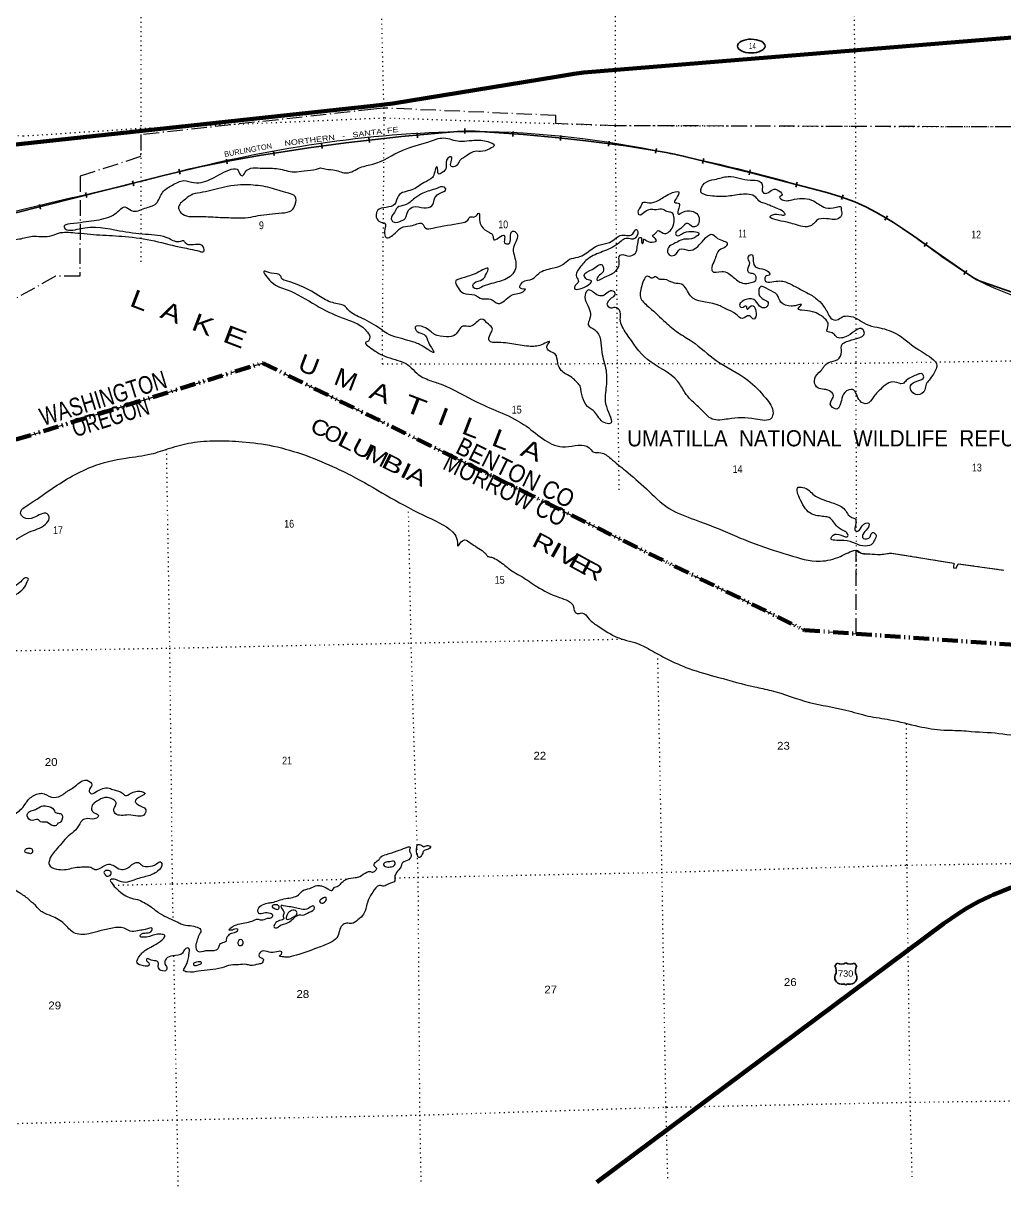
# Model space of a CAD drawing. Header units: feet. Extents: x 254670 to 524092, y -639101 to -543444.
# Drawn here: x 359119 to 381125, y -592022 to -565868 of the extents above; entities that cross this region are included whole.
import ezdxf
from ezdxf.enums import TextEntityAlignment as Align

# ---------------------------------------------------------------- set-up
doc = ezdxf.new("R2010")
doc.units = ezdxf.units.FT
doc.header["$LTSCALE"] = 70
for name, pattern in [('DASH_DOUBLE_DOT', [9.2, 5, -1.2, 0.3, -1.2, 0.3, -1.2]), ('DOT_DASHED', [7.7, 5, -1.2, 0.3, -1.2]), ('DOTTED', [1.5, 0.3, -1.2])]:
    doc.linetypes.add(name, pattern=pattern)
for name, color, linetype, lineweight in [('10', 7, 'DASH_DOUBLE_DOT', 70), ('16', 7, 'Continuous', 25), ('17', 7, 'Continuous', 25), ('20', 7, 'Continuous', 70), ('23', 7, 'Continuous', 70), ('34', 7, 'Continuous', 25), ('39', 7, 'Continuous', 13), ('44', 7, 'DOT_DASHED', 13), ('7', 7, 'DOTTED', 13)]:
    doc.layers.add(name, color=color, linetype=linetype, lineweight=lineweight)
doc.layers.add('12', color=7, linetype='Continuous')
doc.layers.add('41', color=7, linetype='Continuous')

msp = doc.modelspace()

# ---------------------------------------------------------------- linework, layer by layer
at = {"layer": '10'}
msp.add_lwpolyline([(350700.86, -581971.58), (351319.87, -580954.38), (357108.68, -575784.18), (364494.52, -573492.06), (376651.57, -579484.97), (377816.49, -579567.45), (382554.17, -579902.9)], dxfattribs=at)
at = {"layer": '16'}
for p, q in [((377337.69, -587016.88), (377389, -586958.12)), ((377580.76, -586952.15), (377580.48, -586952.35)), ((377772.85, -586958.03), (377824.24, -587016.88))]:
    msp.add_line(p, q, dxfattribs=at)
for centre, radius, start, end in [((377144.71, -587127.51), 222.05, 332.97043, 29.75871), ((377480.08, -586800.46), 182.07, 239.97227, 303.45418), ((377681.86, -586800.96), 181.52, 236.33975, 300.08743), ((377681.85, -586800.46), 182.07, 236.54582, 236.59441), ((378017.21, -587127.51), 222.05, 150.24129, 207.02957), ((377483.9, -587282.41), 151.42, 159.09177, 283.81923), ((377678.02, -587282.41), 151.42, 256.18077, 20.90823)]:
    msp.add_arc(centre, radius, start, end, dxfattribs=at)
for centre, major_axis, start_param, end_param in [((377539.24, -587481.23), (-19.56, 51.67), 4.95877769, 6.28318531), ((377622.69, -587481.23), (19.56, 51.67), 0, 1.32637542)]:
    msp.add_ellipse(centre, major_axis=major_axis, ratio=0.929097, start_param=start_param, end_param=end_param, dxfattribs=at)
at = {"layer": '17'}
msp.add_ellipse((375458.62, -566379.64), major_axis=(309.24, -1), ratio=0.500121, dxfattribs=at)
at = {"layer": '20'}
msp.add_lwpolyline([(371991.82, -591872.77), (379782.43, -586068.59), (380112.58, -585843.49), (380299.83, -585727.16), (380553.34, -585584.36), (380824.57, -585455.49), (380889.59, -585425.25), (382633.66, -584718.6)], dxfattribs=at)
at = {"layer": '23'}
msp.add_lwpolyline([(382326.4, -566105.18), (371698.93, -566971.43), (371481.25, -566998.65), (371126.67, -567059.56), (367411.87, -567670.71), (366980.86, -567721.63), (358528.02, -568633.25), (358460.39, -568640.73), (358359.86, -568659.84), (357935.38, -568756.88), (357529.11, -568867.78), (357416.27, -568905.52), (357350.19, -568932.75), (357183.41, -569010.14), (356982.84, -569111.68), (356786.22, -569217.32), (356514.93, -569372.92), (356489.45, -569387.78)], dxfattribs=at)
at = {"layer": '34'}
for p, q in [((369031.62, -568343.12), (369026.47, -568232.63)), ((370108.87, -568408.7), (370116.54, -568298.36)), ((365824.15, -568678.6), (365809.63, -568568.95)), ((366886.96, -568546.32), (366874.73, -568436.39)), ((367966, -568435.81), (367955.89, -568325.66)), ((371175.4, -568496.87), (371187.11, -568386.88)), ((372252.1, -568626.27), (372266.36, -568516.58)), ((364751.34, -568836.91), (364734.23, -568727.63)), ((373310.74, -568783.73), (373328.57, -568674.56)), ((363698.43, -569025.11), (363676.36, -568916.73)), ((374367.06, -569013.26), (374393.44, -568905.85)), ((362637.96, -569250.95), (362613.02, -569143.19)), ((375408.95, -569266.47), (375435.33, -569159.05)), ((361599.3, -569512.53), (361572.31, -569405.27)), ((376458, -569543.04), (376486.14, -569436.07)), ((360545.71, -569775), (360518.71, -569667.73)), ((377487.7, -569823.9), (377525.06, -569719.8)), ((359506.56, -570039.21), (359479.56, -569931.94)), ((378455.2, -570285.78), (378512.88, -570191.4)), ((379342.85, -570879.9), (379406.85, -570789.68)), ((380232.06, -571504.82), (380294.32, -571413.39))]:
    msp.add_line(p, q, dxfattribs=at)
msp.add_lwpolyline([(358892.21, -570134.83), (361735.49, -569419.27), (362000.31, -569348.85), (362266.19, -569280.93), (363079.65, -569092.72), (363794.71, -568947.13), (364422.64, -568833.12), (365525.79, -568660.39), (366356.14, -568550.45), (367605.18, -568411.47), (368856.91, -568296.61), (369059.08, -568287.18), (369261.23, -568292.39), (370335.49, -568367.11), (371140.2, -568438.22), (371742.92, -568502.39), (372645.31, -568619.69), (373545.18, -568766.71), (373738.63, -568804.5), (373930.73, -568847.19), (375544.9, -569243.63), (377152.35, -569666.58), (377469.7, -569759.43), (377781.39, -569871.29), (378029.67, -569984.88), (378270.25, -570113.71), (378463.06, -570223.53), (378652.18, -570339.11), (379053.05, -570607.35), (379642.96, -571025.86), (380237.29, -571439.16), (380422.99, -571565.61), (380519.21, -571622.11), (380620.98, -571666.4), (381524.62, -571977.52)], dxfattribs=at)
at = {"layer": '34', "lineweight": 13}
msp.add_spline([(350575.69, -573786.08), (356216.33, -571075.46), (356821.04, -570793.51), (361735.77, -569420.33), (362266.45, -569282), (368856.99, -568297.71), (369261.18, -568293.49), (373544.99, -568767.79), (373930.48, -568848.26), (377152.06, -569667.64), (377780.97, -569872.31), (378269.72, -570114.67), (378651.59, -570340.04), (380236.67, -571440.07), (380620.58, -571667.43), (382427.95, -572289.68)], degree=3, dxfattribs=at)
at = {"layer": '39'}
msp.add_lwpolyline([(378606.21, -577758.37), (380001.7, -577981.19), (380001.43, -578085.82), (380058.1, -578097.92), (380106.23, -577997.01), (381124.61, -578140.47)], dxfattribs=at)
for points in [[(365789.34, -569112.4), (365922.56, -569141.18), (366111.98, -569163.35), (366378.53, -569226.95), (366682.21, -569105.08), (366966.55, -569029.68), (367625.12, -568721.01), (368219.2, -568525.68), (368555.69, -568441.69), (368912.9, -568514.41), (369127.89, -568502.11), (369264.5, -568492.63), (369548.61, -568523.86), (369688.73, -568604.89), (369589.49, -568684.39), (369383.31, -568742.88), (369216.51, -568750.65), (369091.13, -568830.43), (368918.12, -568948.93), (368835.61, -569066.48), (368727.25, -569081.69), (368719.48, -568977.16), (368725.65, -568864.43), (368647.66, -568891.4), (368610.92, -569101.02), (368524.39, -569218.61), (368438.39, -569247.68), (368422.94, -569165.35), (368397.57, -569091.18), (368353.09, -569198.27), (368300.94, -569327.58), (368113.83, -569444.21), (367838.97, -569606.02), (367539.48, -569737.91), (367454.22, -569931.95), (367266.27, -569998.29), (367068.36, -570070.78), (367059.48, -570262), (367163.27, -570335.36), (367229.97, -570354.78), (367226.99, -570537.89), (367261.44, -570674.34), (367464.94, -570575.64), (367647.67, -570436.92), (367858.27, -570402.53), (368076.89, -570366.05), (368142.85, -570461.93), (368309.85, -570466.22), (368951.5, -570348.86), (369097.22, -570282.95), (369150.37, -570213.99), (369238.89, -570215.08), (369346.04, -570127.45), (369360.65, -570280.2), (369403.21, -570420.59), (369584.63, -570565.56), (369653.93, -570621.17), (369679.81, -570725.52), (369791.65, -570678.08), (369915.48, -570626.49), (369917.26, -570733.1), (369922.32, -570795.41), (370019.18, -570814.52), (370051.22, -570685.42), (370102.93, -570529.97), (370194.33, -570583.33), (370121.13, -570897.95), (370133.9, -571060.78), (370167.31, -571376.3), (370079.23, -571522.08), (369765.97, -571672.22), (369399.92, -571792.74), (369281.85, -571828.17), (369206.34, -571762.57), (369235.5, -571701.91), (369421.2, -571621.5), (369517.39, -571479.67), (369553.89, -571376.68), (369307.99, -571465.76), (369134.18, -571535.98), (368896.06, -571608.88), (368824.3, -571647.86), (368864.75, -571782.24), (368995.83, -571923.71), (369247.93, -571965.34), (369420.3, -572050.05), (369607.51, -572060.16), (369776.02, -572154.97), (370076.69, -571972.77), (370346.72, -571883.44), (370394.17, -571834.66)], [(350608.13, -574163.98), (351013.69, -574000.8), (351311.57, -573893.07), (351549.6, -573814.13), (351617.5, -573664.54), (351690.86, -573601.41), (351703.16, -573736.07), (351684.63, -573830.83), (351855.19, -573806.91), (352226.36, -573632.02), (352451.48, -573502.92), (352492.57, -573313.37), (352566.48, -573282.42), (352557.69, -573358.97), (352602.74, -573406.78), (352740.12, -573322.86), (352833.86, -573275.6), (352852.59, -573313.64), (352863.01, -573335.66), (353088.64, -573236.73), (353265.3, -573096.06), (353333.06, -573059.14), (353184.73, -573088.86), (353017.32, -573181.14), (352974.52, -573147.39), (353087.9, -573071.76), (353386.65, -572895.62), (353602.16, -572792.77), (353850.97, -572757.98), (354281.67, -572654.89), (354589.27, -572647.66), (354728.06, -572768.93), (354809.4, -572580.97), (354881.19, -572302.58), (355141.43, -571988.02), (355606.52, -571655.22), (355800.54, -571590.82), (356109.68, -571555.4), (356480.02, -571330.22), (357009.29, -571107.41), (357279.39, -571022.1), (357376.55, -570938.59), (357733.11, -570973.09), (358100.1, -570788.19), (358637.71, -570704.1), (359031.98, -570708.03), (359322.63, -570648.66), (359704.7, -570644.67), (359912.72, -570576.1), (360274.62, -570568.3), (360834.55, -570616.77), (361402.33, -570653.08), (362061.63, -570750.81), (362689.63, -570901.18), (363077.2, -570985.65), (363167.82, -570992.75), (363162.09, -570890.2), (362903.83, -570840.59), (362760.35, -570799.84), (362719.3, -570749.97), (362649.18, -570766.8), (362392.66, -570701.08), (361864.13, -570606.01), (361279.63, -570531.64), (360369.8, -570486.83), (360051.64, -570464), (360038.94, -570425.9), (360172.67, -570364.15), (360710.51, -570294.15), (361136.86, -570170.99), (361279.83, -570060.85), (361399.31, -569989.19), (361549.53, -570072.12), (361848.31, -570018.7), (362099.94, -569911.45), (362244.63, -569662.47), (362467.17, -569499.2), (362722.92, -569397.94), (362948.95, -569443.86), (363163.88, -569427.54), (363565.02, -569240.26), (363944, -569171.92), (363973.3, -569240.02), (364028.46, -569291.75), (364101.49, -569208.5), (364492.21, -569119.92), (364844.38, -569132.33), (365199.54, -569203.06), (365420.37, -569178.62), (365701.36, -569143.49), (365789.34, -569112.4)], [(377476.42, -570062.6), (377469.15, -569988.24), (377368.7, -569995.32), (377127.53, -570005.89), (376812.96, -569836.16), (376374.38, -569828.67), (376118.6, -569807.2), (376089.81, -569769.27), (376139.51, -569734.55), (376079.35, -569624.53), (375938.19, -569601.86), (375808.79, -569681.67), (375722.08, -569668.5), (375704.96, -569485.59), (375637.36, -569411.86), (375439.86, -569387.77), (374941.76, -569308.48), (374637.11, -569372.02), (374409.27, -569458.9), (374330.07, -569654.88), (374534.62, -569739.25), (374898.89, -569753.55), (375238.03, -569707.76), (375558.86, -569770.8), (375659.14, -569874.37), (375772.42, -569913.42), (375904.07, -569968.38), (376037.72, -570023.32), (376185.89, -570104.26), (376221.02, -570160.22), (376134.65, -570167.16), (375941.54, -570165.15), (375879.87, -570206.04), (376019.86, -570279.01), (376387.35, -570365.71), (376758.39, -570424.2), (376856.02, -570368.86), (376923.19, -570295.73), (377153.8, -570255.09), (377447.03, -570229.9), (377486.27, -570171.14), (377476.42, -570062.6)], [(364389.25, -570183.27), (364921.23, -570123.39), (365141.56, -570068.78), (365223.77, -569933.13), (365220.79, -569754.1), (365070.77, -569683.24), (364660.45, -569560.78), (364220.94, -569496.96), (363632.41, -569543.35), (363143.63, -569661.13), (362927.16, -569705.64), (362755.96, -569812.05), (362604.48, -570014.82), (362658.54, -570120.89), (363044.09, -570205.38), (363490.84, -570220.83), (363877.2, -570232.89), (364168.68, -570223.81), (364393.61, -570182.78)], [(367906.44, -569792.42), (368085.54, -569677.89), (368397.53, -569572.02), (368570.1, -569548.09), (368604.92, -569585.95), (368447.84, -569694.22), (368343.47, -569828.1), (368291.42, -569963.44), (368107.16, -570009.62), (367877.51, -569987.88), (367770.06, -570057.41), (367688.72, -570245.36), (367567.23, -570317.05), (367408.3, -570314.69), (367377.2, -570258.68), (367449.16, -570111.06), (367517.73, -570001.7), (367677.73, -569947.72), (367906.44, -569792.42)], [(370394.17, -571834.66), (370264.81, -571795.77), (370325.2, -571678.45), (370545.23, -571605.73), (370687.93, -571479.5), (370991.75, -571365.68), (371227.62, -571278.71), (371380.59, -571164.45), (371570.85, -571116.18), (371881.6, -570935.89), (372038.99, -570845.72), (372277.31, -570784.89), (372556.23, -570625.04), (372701.14, -570631.58), (372799.04, -570592.33), (372881.86, -570492.88), (372910.78, -570538.85), (372807.02, -570708.93), (372674.06, -570696.24), (372456.92, -570821.23), (372121.87, -570991.72), (371798.72, -571152.03), (371612.95, -571349.12), (371535.96, -571557.15), (371577.99, -571665.36), (371520.88, -571738.38), (371487.76, -571803.11), (371760.68, -571766.05), (371873.32, -571646.18), (371770.23, -571615.06), (371710.44, -571527.16), (371887.16, -571390.52), (372108.77, -571291.63), (372133.4, -571442.27), (372022.56, -571550.06), (371993.71, -571628.82), (372163.66, -571568.7), (372353.22, -571478.2), (372496.2, -571247.35), (372513.36, -571070.12), (372573.52, -571059.43), (372678.59, -571088.51), (372858.56, -571026.27), (372900.36, -570878.97), (372922.31, -570747.97), (372943.39, -570685.38), (372981.43, -570674.92), (372996.75, -570749.2), (373015.88, -570811.37), (373037.53, -570782.98), (373046.45, -570714.48), (373107.34, -570748.04), (373188.28, -570777.38), (373328.48, -570741.71), (373309.77, -570705.69), (373240.23, -570636), (373311.72, -570580.93), (373357, -570522.12), (373478.59, -570577.18), (373681.93, -570468.42), (373726.47, -570244.64), (373674.08, -570118.43), (373561.04, -570093.46), (373477.79, -570046.05), (373335.12, -570053.57), (373220.36, -570046.72), (373104.23, -570078.12), (372940.81, -570168.35), (372927.14, -570071.92), (372980.06, -569988.88), (373022.69, -569891.86), (373161.51, -569894.43), (373365.85, -569846.03), (373632.8, -569692.34), (373829.23, -569652.06), (373779.26, -569791.41), (373736.56, -569884.4), (373839.62, -569913.5), (373831.34, -570020.22), (373823.43, -570149.06), (373925.25, -570103.74), (374115.98, -570083.64), (374262.2, -570168.62), (374228.15, -570418.45), (374135.89, -570433.5), (374030.05, -570358.15), (373879.06, -570470.39), (373760.28, -570584.29), (373771.04, -570626.43), (373941.1, -570572.34), (374169.87, -570541.79)], [(374169.87, -570541.79), (374283.05, -570574.81), (374184.25, -570680.46), (373941.46, -570715.19), (373809.62, -570768.87), (373687.96, -570830.5), (373583.05, -570932.19), (373617.41, -571062.61), (373738.23, -571071.4), (373858.71, -570939.37), (374060.24, -570963.42), (374354.67, -570769.21), (374521.07, -570616.58), (374559.01, -570600.09), (374701.41, -570697.18), (374918.66, -570819.65), (374879.51, -570884.44), (374747.97, -570956.23), (374635.15, -571186.77), (374571.47, -571348.38), (374578.78, -571424.76), (374796.23, -571438.58), (375055.76, -571564.63), (375259.1, -571697.3), (375460.05, -571687.16), (375559.79, -571637.83), (375556.01, -571531.24), (375511.06, -571489.46), (375408.11, -571466.39), (375378.75, -571394.27), (375424.53, -571244.91), (375390.11, -571110.47), (375461.63, -571057.42), (375515.59, -571278.16), (375595.32, -571355.79), (375813.6, -571419.9), (375875.41, -571507.78), (375779.59, -571551.03), (375764.74, -571625.63), (376054.81, -571652.77), (376317.23, -571710.39), (376564.74, -571838.58), (376739.22, -571929.3), (376954.88, -572077.94), (377098.33, -572237.39), (377166.66, -572355.38), (377247.27, -572485.31), (377378.68, -572526.19), (377504.23, -572456.47), (377646.73, -572438.89), (377832.74, -572497.3), (378039.96, -572621.88), (378286.46, -572689.72), (378705.1, -572828.19), (379175.38, -573169.32), (379547.63, -573420.94), (379619.55, -573512.74), (379546.89, -573738.83), (379448.62, -573876.67), (379383.7, -573963.86), (379355.68, -574092.91), (379192.67, -574207.28), (379060.65, -574130.2), (379030.35, -574001.75), (379197.53, -573895.39), (379330.75, -573803.46), (379309.77, -573751.37), (379101.24, -573789.76), (378937.89, -573884.02), (378858.59, -573953.25), (378683.04, -573918.87), (378357.94, -574083.22), (378194.05, -574266), (378057.58, -574404.24), (377899.69, -574343.52), (377730.51, -574087.77), (377598.29, -574119.33), (377492.55, -574291.44), (377365.73, -574526.15), (377233.11, -574412.86), (377304.3, -574218.97), (377214.08, -574115.29), (376923, -574027.8), (376881.71, -573843.14), (377019.56, -573666.66), (377187.51, -573485.85), (377401.5, -573413.19), (377481.1, -573241.35), (377498.39, -573072.17), (377597.96, -573012.79), (377830.09, -572941.96)], [(371621.01, -574006.76), (371428.77, -573815.62), (371194.87, -573659.13), (371115.67, -573492.97), (371058.03, -573292.38), (370922.09, -573221.37), (370872.19, -573123.31), (370932.62, -573008), (370828.72, -573049.32), (370546.32, -573120.68), (370175.55, -573078.28), (369784.6, -573032.07), (369576.74, -572989.98), (369596.51, -572848.94), (369648.73, -572723.66), (369560.52, -572619.96), (369401.73, -572504.93), (369282.38, -572584.64), (369151.07, -572670.51), (368982.08, -572668.26), (368814.27, -572857.12), (368615.9, -572901.44), (368351.57, -572849.88), (368107.48, -572685.44), (367914.4, -572685.45), (367960.28, -572783.55), (368116.29, -572852.34), (368211.71, -573026.38), (368304.91, -573188.37), (368334.14, -573252.44), (368202.39, -573191.45), (367962.76, -573053.12), (367518.09, -572920.96), (367283.25, -572828.85), (367146.91, -572733.71), (366730.59, -572492.61), (366415.68, -572302.76), (366339.94, -572223.07), (366062.97, -572137.44), (365754.67, -571981.72), (365023.11, -571651.37), (364923.73, -571602.11), (364898.6, -571542.02), (364684.27, -571473.84), (364524.67, -571431.25), (364683.47, -571666.99), (365042.51, -571850.35), (365689.85, -572195.66), (366275.79, -572477.24), (366791.29, -572736.22), (366892.14, -572869.23)], [(377830.09, -572941.96), (377999.04, -572821.49), (377959.46, -572739.41), (377625.92, -572879.71), (377362.76, -572898.55), (377276.93, -572816.96), (377163.71, -572781.93), (377187.27, -572626.77), (377137.3, -572524.69), (376832.55, -572340.76), (376588.63, -572307.1), (376513.73, -572277.7), (376584.54, -572182.4), (376486.24, -572197.51), (376353.76, -572212.98), (376123.01, -572124.86), (376041.87, -571962.74), (375844.8, -571844.09), (375670.73, -571777.5), (375631.21, -571940.88), (375741.95, -572068.48), (375835.55, -572133.9), (375785.08, -572243.07), (375680.48, -572242.15), (375555.37, -572096.59), (375343.65, -572064.6), (375203.39, -572216.96), (375250.11, -572244.63), (375337.96, -572205.49), (375369.46, -572285.64), (375454.69, -572210.31), (375566.73, -572416.36), (375515.99, -572509.44), (375416.18, -572434.03), (375258.26, -572492.01), (375113.84, -572394.94), (374898.74, -572280.5), (374667.73, -572176.28), (374095.36, -571985.1), (373893.94, -571725.65), (373732.59, -571699.17), (373499.93, -571617.11), (373375.02, -571604.33), (373309.8, -571552.7), (373231.98, -571589.73), (373148.83, -571548.35), (372999.52, -571761.16), (372982.09, -572043), (373174.57, -572248.22), (373529.99, -572576.47), (373819.49, -572810.84), (374128.47, -573006.79), (374672.65, -573437.69), (375381.85, -573874.91), (375784.87, -574283.13), (375947.28, -574615.41), (375916.88, -574722.36), (375553.31, -574750.3), (374941.87, -574748.64), (374583.89, -574750.37), (374336.92, -574533.66), (374102.05, -574318.83), (373970.57, -574153.21), (373811.65, -573909.42), (373129.62, -573413.58), (372657.26, -572827.01), (372517.27, -572512.61), (372516.5, -572345.63), (372400.17, -572244.24), (372303.88, -572259.33), (372232.43, -572195.69), (372278.62, -572070.47), (372404.9, -571924.3), (372357.85, -571876.5), (372126.29, -571981.53), (371993.2, -571960.79), (371792.35, -571856.26), (371729.74, -571961.53), (371844.7, -572342.59), (371829.38, -572509.74), (371799.25, -572632.78), (371943.93, -572745.95), (372103.09, -573245.24), (372198.44, -573656.69), (372197.16, -574063.1), (372205.94, -574469.41), (372286.75, -574852.84), (372159.66, -574830.03), (371944.53, -574592.86), (371785.53, -574465.76), (371621.01, -574006.76)], [(366892.14, -572869.23), (366863.71, -572998.21), (366799.99, -573037.11), (366884.02, -573130.79), (367128.04, -573291.2), (367346.72, -573379.45), (367786.17, -573559.95), (367949.75, -573721.21), (368244.05, -573881.09), (368496.92, -573968.99), (369304.05, -574368.97), (370411.25, -574912.68), (371287.76, -575372.29), (371821.15, -575396.9), (371911.11, -575484.48), (372084.45, -575506.81), (372303.8, -575635.29), (372634.16, -575907.47), (373103.53, -576315), (373613.66, -576754.3), (374187.03, -577005.83), (375029.26, -577339.05), (375438.41, -577511.82), (376295.95, -577798.61), (377006.24, -577938.06), (377458.99, -577830.72), (377808.62, -577690.26), (377809.87, -577690.06)], [(356991.74, -584256.07), (357014.26, -584179.75), (356918.48, -584087.72), (356851.24, -584023.1), (356578, -584062.28), (356470.31, -584078.32), (356429.1, -584119.05), (356483.31, -584130), (356532.29, -584180.99), (356438.61, -584300.61), (356408.31, -584285.21), (356349.64, -584354.24), (356228.77, -584412.47), (356119.04, -584426.56), (356157.45, -584343.94), (356203.99, -584165.3), (356083.9, -583850.06), (356131.61, -583731.31), (356359.85, -583537.22), (356505.82, -583328.72), (356536.89, -583280.19), (356642.03, -583236.24), (356718.35, -583252.75), (356751.91, -583126.29), (356721.32, -582785.37), (356857.29, -582577.06), (356975.94, -582506.89), (357092.08, -582410.8), (357235.13, -582258.27), (357337.33, -581854.89), (357454.12, -581585.04), (357598.66, -581406.53), (357617.91, -581160.51), (357541.39, -581030.16), (357524.2, -580864.73), (357564.4, -580668.24), (357523.79, -580533.22), (357385.82, -580224.3), (357465.04, -579977.14), (357516.67, -579854.33), (357564.61, -579851.41), (357626.39, -579736.39), (357765.01, -579458.13), (358089.56, -579176.32), (358653.13, -578843.99), (359048.85, -578622.72), (359176.02, -578476.49), (359216.23, -578383.86), (359233.45, -578343.58), (359213.04, -578322.01), (359038.95, -578421.2), (358751.54, -578554.52), (358576.8, -578619.78), (358247.74, -578771.87), (358048.67, -578819.61), (357918.87, -578830.09), (357939.4, -578753.8), (358046.61, -578506.1), (358311.78, -577945.82), (358473.9, -577745), (358890.87, -577485.38), (359298.66, -577267.88), (359647.06, -577081.47), (359700.45, -576946.64), (359655.16, -576879.6), (359354.74, -576961.24), (359122.67, -576957.7), (359058.77, -576859.06), (359227.23, -576676.1), (359714.83, -576345.22), (360656.66, -575819.92), (361420.9, -575625.55), (361987.1, -575532.83), (362406.58, -575402.98), (362890.24, -575281.88), (363447.33, -575235.27), (364029.76, -575258.07), (364729.65, -575356.51), (366147.22, -575852.63), (366575.34, -576066.11), (367364.03, -576516.35), (368194.39, -576949.81), (368803.99, -577343.56), (368863.48, -577524.16), (368870.9, -577597.91), (368921.73, -577537.02), (369032.29, -577463.01), (369147.48, -577524.71), (369451.46, -577730.59), (369500.33, -577775.59), (369539.43, -577832.76)], [(377805.1, -576996.19), (377636.56, -576899.37), (377560.21, -576783.48), (377308.41, -576639.24), (377087.95, -576565.09), (376903.52, -576480.51), (376651.02, -576294.03), (376514.04, -576281.37), (376565.12, -576570.55), (376809.57, -576877.83), (377092.14, -576937.25), (377209.21, -576962.18), (377393.71, -577171.5), (377564.36, -577274.33), (377627.87, -577344.09), (377628.41, -577376.27), (377477.26, -577357.73), (377294.2, -577355.62), (377251, -577418.44), (377533.49, -577473.83), (378020.33, -577601.53), (378180.3, -577545.54), (378221.29, -577470.67), (378257.38, -577343.54), (378176.18, -577298.12), (378137.2, -577372.97), (378075.83, -577431.95), (377958.83, -577411.04), (377961.72, -577342.61), (378070.07, -577206.68), (378096.21, -577085.69), (377948.34, -577143.57), (377849.81, -577265.32), (377793.27, -577251.82), (377797.33, -577133.08), (377805.1, -576996.19)], [(377809.87, -577690.06), (377946.66, -577767.28), (378106.35, -577775.71), (378357.32, -577789.14), (378513.84, -577767.39), (378606.21, -577758.37)], [(369539.43, -577832.76), (369627.78, -577851.04), (369929.37, -578036.99), (370136.26, -578186.81), (370308.17, -578285.37), (370646.47, -578508.57), (371153.18, -578752.5), (371469.23, -578962.14), (371497.3, -579069.45), (371550.13, -579112.38), (371649.9, -579100.48), (371822.61, -579240.97), (372013.55, -579393.09), (372482.69, -579659.72), (372959.56, -579808.36), (373202.01, -579935.53), (373565.77, -580130.28), (374053.94, -580346.61), (374723.82, -580547.48), (375535.9, -580759.61), (375903.5, -580842.44), (376764.61, -581107.56), (377583.96, -581281.6), (378082.51, -581413.85), (378572.13, -581498.35), (379218.97, -581645.74), (379778.57, -581728.89), (380174.81, -581741.28), (380395.14, -581759.03), (381108.18, -581813.28), (381801.61, -581887.88), (382129.75, -581848.59), (382293.34, -581839.49), (382578.56, -581820.91)], [(356989.41, -583928.59), (357334.81, -583898.01), (357460.42, -583981.48), (357518.59, -583990.35), (357517.21, -583918.48), (357486.37, -583875.14), (357609.85, -583744.96), (357805.38, -583617.39), (358062.71, -583582.51), (358228.03, -583651.24), (358269.59, -583628.48), (358368.44, -583672.52), (358592.97, -583700.18), (358933.22, -583609.78), (359161, -583391.73), (359209.59, -583318.9), (359414.74, -583171.18), (359530.31, -583149), (359751.92, -583232.63), (359955.42, -583206.77), (360062.03, -583134.83), (360119.27, -583095.78), (360224.03, -583031.87), (360344.21, -582937.7), (360554.63, -582855.78), (360658.67, -582961.64), (360597.09, -583086.64), (360632.35, -583151.87), (360747.68, -583117.71), (361046.06, -583034.11), (361154.83, -583073.96), (361344.23, -583146.23), (361411.2, -583196.87), (361526.35, -583152.73), (361771.52, -583110.09), (361848.23, -583146.57), (361765.57, -583216.05), (361631.9, -583336.44), (361668.89, -583387.66), (361867.44, -583519.66), (361827.69, -583636.26), (361686.13, -583658.94), (361481.67, -583634.89), (361182.97, -583598.67), (361147.44, -583519.47), (361191.5, -583418.77), (361196.14, -583348.78), (361138.97, -583287.96), (360952.11, -583243.61), (360769.73, -583326.98), (360667.47, -583416.82), (360661.94, -583544.74), (360712.73, -583585.71), (360806.08, -583655.82), (360759.1, -583708.64), (360565.26, -583716.34), (360447.96, -583752.54), (360331.32, -583926.53), (360170.2, -584075.4), (359874.37, -584394.62), (359703.38, -584653.52), (359699.23, -584749.46), (359861.14, -584848.22), (360043.38, -584860.71), (360362.29, -584804.67), (360482.2, -584800.38), (360634.38, -584809.45), (360727.27, -584855.6), (360902.08, -584794.34), (361031.03, -584739.95), (361157.79, -584779.46), (361303.24, -584854.56), (361419.08, -584846.36), (361598.73, -584725.09), (361708.34, -584705.01), (361793.66, -584773.28), (361920.04, -584792.83), (362110.81, -584729.26), (362202.04, -584689.57), (362226.68, -584723.05), (362134.04, -584896.58), (361902.21, -585008.86), (361599.87, -585094.53), (361410.91, -585148.08), (361238.05, -585103.46), (361131.47, -585073.54), (361073.84, -585092.62), (361094.99, -585152.13), (361227.91, -585303.36), (361384.36, -585430.18), (361724.55, -585543.5)], [(359991.4, -583723.34), (359998.51, -583677.26), (359981.47, -583623.67), (359898.93, -583595.29), (359830.41, -583568.64), (359803.46, -583519.23), (359649.82, -583434.3), (359527.9, -583438.63), (359393.31, -583511.1), (359218.92, -583594.33), (359204.12, -583656.52), (359322.08, -583758.12), (359445.69, -583737.78), (359508.63, -583786.5), (359644.88, -583799.87), (359794.37, -583876.89), (359871.99, -583857.43), (359897.29, -583821), (359948.88, -583800.04), (359991.4, -583723.34)], [(366213.91, -586238.44), (366156.83, -586389.32), (366003.01, -586502.11), (365721.24, -586617.34), (365182.76, -586799.41), (364991.3, -586827.04), (364931.09, -586816.21), (364866.81, -586801.46), (364911.94, -586756.66), (364919.01, -586708.59), (364810.9, -586702.67), (364637.16, -586715.98), (364460.8, -586697.39), (364412.98, -586810.15), (364500.07, -586866.4), (364483.74, -586952.59), (364400.27, -586980.15), (364220.88, -587011.54), (364126.45, -586989.38), (363948.6, -586996.78), (363778.74, -587004.03), (363573.94, -587065.86), (363053.37, -587139.74), (362799.74, -587158.57), (362712.89, -587114.3), (362734.07, -587071.95), (362807.26, -586926.76), (362831.05, -586812.47), (362845.31, -586722.32), (362846, -586654.41), (362823.35, -586620.89), (362749.8, -586644.27), (362691.52, -586733.26), (362476.72, -586795.28), (362328.02, -586862.04), (362294.04, -586966.54), (362339.76, -587055.54), (362334.88, -587113.55), (362211.08, -587123.91), (362147.37, -587035.25), (362147.63, -586945.38), (362129.21, -586923.76), (361986.61, -586892.54), (361890.07, -586864.43), (361882.73, -586898.52), (361937.83, -586955.39), (361936.87, -587009.33), (361817.03, -587017.61), (361671.77, -586952.49), (361705.52, -586836.01), (361868.18, -586663.14), (362194.47, -586471.16), (362295.88, -586337.41), (362205.41, -586313.18), (362071.58, -586321.73), (361808.72, -586380.68), (361740.25, -586356.03), (361749.7, -586327.89), (361884.84, -586283.37), (362003.79, -586229.16), (362012.9, -586183.05), (361857.31, -586204.01), (361721.75, -586226.57), (361560.23, -586251.63), (361380.76, -586175.18), (361122.74, -586174.13), (360833.97, -586237.58), (360587.19, -586300.22), (360407.49, -586315.64), (360254.73, -586276.62), (360038.92, -586079.04), (359751.52, -585902.81), (359566.01, -585824.47), (359482.88, -585766.15), (359384.72, -585654.19), (359305.51, -585591.8), (359209.81, -585503.76), (359005.15, -585365.88), (358739.4, -585171.26), (358518.05, -584997.75), (358473.59, -584870.78), (358468.36, -584806.98), (358436.03, -584789.62), (358385.81, -584778.6), (358298.23, -584696.4), (358195.22, -584644.44), (358156.08, -584585.28), (358165.31, -584545.16), (358144.81, -584519.59), (358102.98, -584528.38), (358082.49, -584502.81)], [(359236.24, -584490.71), (359159.8, -584468.21), (359164.72, -584412.19), (359230.12, -584380.98), (359312.43, -584397.38), (359323.7, -584463.07), (359296.45, -584501.54), (359232.52, -584489.62)], [(361724.55, -585543.5), (361995.65, -585704.07), (362196.5, -585852.01), (362584.13, -586040.31), (362679.02, -586086.42), (362863.65, -586118.84), (363103.83, -586232.07), (363061.89, -586338.72), (363014.38, -586467.45), (362993.17, -586611.65), (363036.73, -586692.7), (363218.43, -586677.24), (363454.15, -586662.74), (363499.32, -586619.93), (363529.8, -586541.46), (363626.76, -586487.68), (363676.24, -586460.77), (363685.24, -586408.67), (363712.07, -586348.25), (363794.88, -586286.75), (363923.9, -586236.35), (363941.32, -586206.05), (363897.06, -586192.92), (363781.65, -586223.09), (363737.55, -586217.94), (363810.17, -586146.65), (363978.83, -586077.52), (364299.28, -585997.49), (364372.75, -585970.12), (364459.14, -585990.44), (364596.43, -585953.86), (364699.93, -585927.91), (364721.31, -585895.55), (364664.36, -585846.71), (364518.23, -585839.52), (364406.35, -585845.66), (364385.12, -585782.16), (364595.84, -585612.36), (364703.52, -585596.32), (364844.74, -585555.67), (365013.86, -585510.49), (365296.21, -585425.2), (365384.52, -585337.64), (365549.45, -585282.55), (365718.19, -585217.41), (365814.38, -585227.55), (365951.6, -585290.83), (366028.34, -585329.31), (366058.26, -585324.74), (366087.32, -585276.25), (366188.35, -585226.39), (366276.78, -585144.81), (366377.5, -585078.97), (366568.73, -585039.36), (366674.23, -585013.38), (366830.36, -584916.52), (366910.09, -584903.02), (366946.35, -584916.3), (367017.82, -584888.97), (367050.77, -584834.42), (366997.63, -584775.52), (367016.23, -584703.27), (367102.89, -584633.71), (367139.95, -584585.07), (367272.7, -584520.61), (367511.18, -584442.15), (367697.8, -584370.68), (367779.38, -584349.15), (367799.49, -584354.75), (367790.61, -584412.84), (367823.03, -584538.04), (367798.47, -584612.4), (367659.95, -584688.95), (367622.46, -584715.63), (367599.71, -584779.97), (367545.39, -584866.89), (367461.89, -584996.3), (367454.7, -585038.38), (367460.09, -585110.17), (367321.38, -585176.74), (367212.5, -585234.74), (367116.15, -585216.62), (366961.07, -585367.37), (366899.02, -585468.42), (366841.67, -585605.32), (366756.56, -585858.59), (366631.08, -585988.81), (366488.64, -586069.42), (366376.57, -586065.57), (366273.46, -586111.48), (366213.91, -586238.44)], [(367960.65, -584311.72), (367954.36, -584503.57), (368000.04, -584590.57), (368074.58, -584515.25), (368107.11, -584438.74), (368190.49, -584407.18), (368261.27, -584343.92), (368182.88, -584323.45), (368105.33, -584346.9), (368014.32, -584294.72), (367960.65, -584311.72)], [(367352.11, -584800.69), (367243.96, -584792.77), (367203.2, -584753.61), (367238.19, -584701.02), (367347.87, -584684.94), (367447.8, -584681.03), (367464.49, -584716.66), (367419.89, -584789.41), (367352.11, -584800.69)], [(360924.58, -584923.72), (360947.99, -584893.32), (361037.8, -584883.61), (361090.44, -584916.55), (361093.13, -584952.45), (361022.24, -585009.73), (360969.88, -584990.76), (360949.23, -584957.2), (360924.58, -584923.72)], [(365895.93, -585578.05), (365920.44, -585541.07), (365919.47, -585491.16), (365855.58, -585496.38), (365771.31, -585585.87), (365819.87, -585614.89), (365897.14, -585577.46)], [(364746.09, -585729.31), (364705.45, -585696.14), (364712.91, -585668.04), (364778.54, -585648.81), (364857.09, -585677.26), (364863.85, -585717.07), (364840.44, -585747.48), (364746.09, -585729.31)], [(364918.79, -585662.1), (365087.42, -585694.82), (365223.83, -585716.17), (365356.48, -585749.58), (365530.06, -585728.29), (365639.13, -585680.26), (365655.82, -585715.89), (365535.8, -585818.05), (365381.01, -585880.92), (365310.89, -585874.28), (365208.12, -585938.16), (364986.87, -586080.19), (364883.57, -586116.12), (364804.56, -586167.56), (364750.27, -586152.62), (364768.76, -586074.38), (364869.45, -586006.55), (364970.44, -585954.69), (364953.64, -585913.07), (364972.05, -585830.83), (364934.56, -585753.66), (364910.83, -585664.25), (364918.79, -585662.1)], [(365169.91, -585926.9), (365106.7, -585968.06), (365022.69, -585967.67), (365033.26, -585893.57), (365113.26, -585790.19), (365224.99, -585776.06), (365264.02, -585829.24), (365233.15, -585887.75), (365169.91, -585926.9)], [(364008.24, -586564.26), (363945.95, -586549.47), (363940.6, -586479.68), (363969.74, -586435.18), (364023.8, -586438.14), (364053.1, -586505.48), (364047.72, -586537.54), (364008.24, -586564.26)], [(363037.25, -587002.14), (362954.9, -587011.81), (362945.98, -586964.05), (363017.37, -586932.72), (363105.34, -586931.04), (363109.99, -586964.9), (363080.54, -586993.43), (363036.72, -587002.25)]]:
    msp.add_spline(points, degree=3, dxfattribs=at)
at = {"layer": '44'}
for points in [[(367197.22, -567771.59), (366989.28, -567796.16), (361754.96, -568369.41)], [(382360.93, -568197.11), (372414.31, -568166.47), (371069.92, -568119.46), (371074.35, -567933.88), (367197.22, -567771.59)], [(361754.96, -568369.41), (361752.67, -568860.18), (360395.91, -569299.2), (360389.34, -571542.1), (359839.24, -571546.03), (356764.47, -573268.78), (356356.79, -573500.86), (356234.02, -573622.01), (355812.37, -574239.69), (353721.95, -575206.88), (353775.43, -571902.97), (351030.07, -573178.8), (351023.2, -572650), (350564.04, -572929.69)], [(350700.86, -581971.58), (351319.87, -580954.38), (357108.68, -575784.18), (364494.52, -573492.06), (376651.57, -579484.97), (377816.49, -579567.45)], [(377816.49, -579567.45), (377815.96, -577689.58), (377844.07, -577697.15), (377927.52, -577762.7), (378003.94, -577770.31), (378371.52, -577789.35), (378514.25, -577767.35), (378606.21, -577758.37), (380001.7, -577981.19), (380001.43, -578085.82), (380058.1, -578097.92), (380106.23, -577997.01), (381125, -578140.79)]]:
    msp.add_lwpolyline(points, dxfattribs=at)
at = {"layer": '7'}
for points in [[(367178.07, -573518.02), (367218.85, -567996.95), (367093.77, -562660.69), (366980.75, -557324.31), (366942.77, -552025.37), (366907.3, -546756.59), (366924.69, -546277.43)], [(372334.99, -546191.01), (372314.46, -546692.03), (372336.76, -552015.28), (372371.29, -557348.46), (372401.19, -562766.18), (372402.67, -568168.11), (372450.98, -573483.04), (372487.59, -576405.94)], [(377674.89, -546104.48), (377629.83, -546670.69), (377698.91, -552025.63), (377736.25, -557407.07), (377732.37, -562849.29), (377795.89, -568199.11), (377805.02, -573489.45), (377816.16, -578263.57)], [(361530.05, -546362.34), (361493.2, -546766.89), (361528.73, -552039.7), (361602.61, -557440.87), (361771.93, -562897.38), (361754.84, -567106.05), (361759.85, -571270.63)], [(382360.93, -568197.11), (377783.06, -568186.32), (372401.12, -568169.31), (367218.85, -567996.95), (361756.19, -568231.08), (359118.3, -568403.51), (357507.16, -568287.17)], [(382439.92, -573433.75), (377803.24, -573503.56), (372453.49, -573513.19), (367178.07, -573518.02)], [(362328.3, -575426.56), (362400.96, -579893.35), (362460.86, -585179.99), (362476.51, -585990.18)], [(367756.7, -576723.74), (367817.27, -579774.38), (367975.24, -585031.82), (368013.89, -590371), (368043.61, -591935.78)], [(354549.02, -580011.62), (356963.97, -579978.33), (362404.95, -579891.29), (367817.27, -579774.38), (372556.57, -579687.64)], [(373352.45, -580016.14), (373448.02, -584922.32), (373537.79, -590190.54), (373579.77, -591847.24)], [(379070.95, -591758.11), (379026.73, -590084.9), (378954.12, -584760.16), (378944.18, -581583.67)], [(367457.11, -585045.74), (367975.24, -585031.82), (373448.02, -584922.32), (378954.12, -584760.16), (382633.39, -584702.22)], [(361145.5, -585211.18), (362460.86, -585179.99), (366382.42, -585074.62)], [(362492.05, -586794.82), (362563.16, -590476.24), (362591.06, -592021.69)], [(350833.23, -590719.06), (351549.95, -590740.22), (357100.63, -590597.71), (362563.16, -590476.24), (368013.89, -590371), (373565.97, -590192.26), (379028.67, -590080.85), (382721.41, -590033.76)]]:
    msp.add_lwpolyline(points, dxfattribs=at)

# ---------------------------------------------------------------- texts
at = {"layer": '10'}
for s, width, p in [('WASHINGTON', 0.8, (359562.79, -574907.09)), ('OREGON', 0.75, (360280.96, -575161.13))]:
    msp.add_text(s, height=400, rotation=17.241, dxfattribs=dict(at, width=width)).set_placement(p)
at = {"layer": '12'}
for s, width, p in [('BENTON CO', 0.9, (368794.26, -575497.98)), ('MORROW CO', 0.85, (368507.41, -575859.15))]:
    msp.add_text(s, height=400, rotation=333.759, dxfattribs=dict(at, width=width)).set_placement(p)
at = {"layer": '16', "width": 1.1}
msp.add_text('730', height=140, dxfattribs=at).set_placement((377577.22, -587263.92), align=Align.CENTER)
at = {"layer": '17', "width": 0.6}
msp.add_text('14', height=140, dxfattribs=at).set_placement((375484.66, -566447.95), align=Align.CENTER)
at = {"layer": '34', "width": 1.25}
msp.add_text('NORTHERN   -   SANTA  FE', height=120, rotation=7.042, dxfattribs=at).set_placement((366266.67, -568464.05), align=Align.CENTER)
at = {"layer": '34'}
msp.add_text('BURLINGTON', height=120, rotation=10.291, dxfattribs=at).set_placement((364174.39, -568771.54), align=Align.CENTER)
at = {"layer": '41'}
for s, width, p in [('L', 1.3, (361661.83, -572270.05)), ('A', 1.25, (362373.87, -572542.96)), ('K', 1.3, (363084.36, -572815.26)), ('E', 1.4, (363800.74, -573089.81)), ('U', 1.15, (365458.57, -573725.22)), ('M', 1.1, (366291.78, -574044.56)), ('A', 1.25, (367066.02, -574342.54)), ('T', 1.45, (367848.16, -574641.04)), ('I', 1.45, (368475.05, -574881.34)), ('L', 1.3, (369111.19, -575131.3)), ('L', 1.3, (369781.25, -575395.93)), ('A', 1.25, (370459.43, -575639.38))]:
    msp.add_text(s, height=400, rotation=339.03, dxfattribs=dict(at, width=width)).set_placement(p, align=Align.CENTER)
at = {"layer": '44', "width": 0.95}
msp.add_text('UMATILLA  NATIONAL  WILDLIFE  REFUGE', height=363, dxfattribs=at).set_placement((372674.08, -575362.84))
at = {"layer": '7'}
for s, width, p in [('9', 0.85, (364408.78, -570488.67)), ('10', 0.85, (369780.27, -570468.68)), ('11', 0.65, (375171.63, -570672.16)), ('12', 0.85, (380395.24, -570696.04)), ('15', 0.85, (370083.58, -574625.5)), ('14', 0.85, (375040.72, -575960.19)), ('13', 0.85, (380411.94, -575924.78)), ('17', 0.85, (359785.72, -577329.58)), ('16', 0.85, (364975.55, -577186.58)), ('15', 0.85, (369701.87, -578444.36)), ('23', 1.1, (376037.9, -582168.86)), ('20', 1.1, (359601.4, -582533.68)), ('21', 0.85, (364928.99, -582500.63)), ('22', 1.1, (370569.29, -582392.86)), ('26', 1.1, (376190.88, -587473.15)), ('28', 1.1, (365250.34, -587741.08)), ('27', 1.1, (370813.2, -587640)), ('29', 1.1, (359681.37, -587997.09))]:
    msp.add_text(s, height=175, dxfattribs=dict(at, width=width)).set_placement(p)
for s, rotation, width, p in [('C', 338.367, 1.15, (365715.97, -575106.32)), ('O', 338.531, 1.05, (366012.59, -575247.16)), ('L', 332.908, 1.45, (366308.78, -575398.09)), ('U', 332.723, 1.3, (366651.24, -575570.94)), ('M', 332.723, 1.25, (366981.42, -575737.04)), ('B', 333.515, 1.5, (367337.66, -575918.2)), ('I', 334.141, 1.6, (367633.38, -576066.5)), ('A', 334.141, 1.35, (367879.32, -576185.73)), ('R', 332.573, 1.4, (370716.45, -577688.76)), ('I', 330.883, 1.7, (370991.89, -577841.72)), ('V', 330.883, 1.4, (371267.89, -577997.96)), ('E', 331.148, 1.6, (371538.09, -578148.86)), ('R', 332.659, 1.4, (371812.9, -578297.19))]:
    msp.add_text(s, height=350, rotation=rotation, dxfattribs=dict(at, width=width)).set_placement(p, align=Align.CENTER)

doc.saveas('drawing.dxf')
